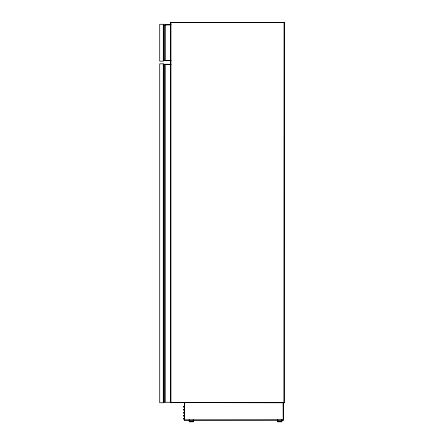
<?xml version="1.0" encoding="UTF-8"?>
<svg xmlns="http://www.w3.org/2000/svg" width="444" height="444" viewBox="0 0 444 444"><rect width="100%" height="100%" fill="white"/><g stroke="black" fill="none" stroke-linecap="round" stroke-linejoin="round"><path stroke-width="0.67" d="M170.996 60.673L164.946 60.6L164.946 24.831L170.996 24.759M170.712 22.367L284.288 22.367L284.121 402.769L170.712 402.603L170.712 22.367L284.288 22.367M184.51 402.536L184.51 420.135L283.339 420.018L283.217 402.536L184.51 402.536L184.51 420.135M183.91 406.432L184.388 406.432L183.91 406.432C183.305 407.381 185.037 407.17 183.91 407.098M183.91 409.429L184.388 409.429L183.91 409.429C183.305 410.378 185.037 410.167 183.91 410.095M183.91 412.426L184.388 412.426L183.91 412.426C183.305 413.375 185.037 413.164 183.91 413.092M183.91 415.423L184.388 415.423L183.91 415.423C183.305 416.372 185.037 416.161 183.91 416.089M183.91 418.42L184.388 418.42L183.91 418.42C183.305 419.369 185.037 419.158 183.91 419.086M189.144 419.935L189.338 421.8L193.234 421.8L193.429 419.935M277.628 419.935L277.822 421.8L281.718 421.8L281.912 419.935M164.946 24.831L170.996 24.831M164.946 25.025L163.753 25.025L163.753 60.406L164.946 60.406M163.281 26.512L163.753 26.512M163.281 58.919L163.753 58.919M164.946 60.6L170.996 60.6M170.996 64.302L163.753 64.269L163.753 402.325L164.946 402.325L164.946 64.269M170.996 64.374L164.946 64.374L164.946 402.225L170.996 402.297M163.281 65.756L163.753 65.756M163.281 400.838L163.753 400.838M170.712 402.603L284.288 402.603M184.388 420.018L283.339 420.018M189.144 421.611L193.429 421.611M277.628 421.611L281.912 421.611M284.121 22.2L284.121 402.769M283.217 402.536L283.217 420.135M281.718 419.935L281.718 421.8M277.822 419.935L277.822 421.8M193.234 419.935L193.234 421.8M189.338 419.935L189.338 421.8M184.293 406.338L184.293 407.198M184.293 409.335L184.293 410.195M184.293 412.332L184.293 413.192M184.293 415.329L184.293 416.189M184.293 418.326L184.293 419.186M184.01 406.338L184.01 407.198M184.01 409.335L184.01 410.195M184.01 412.332L184.01 413.192M184.01 415.329L184.01 416.189M184.01 418.326L184.01 419.186M170.879 22.2L170.879 402.769M165.018 24.759L165.018 60.673M163.281 24.281L159.712 24.281L159.712 61.15L163.281 61.15L163.281 24.281M163.281 63.825L159.712 63.825L159.712 402.769L163.281 402.769L163.281 63.825"/></g></svg>
